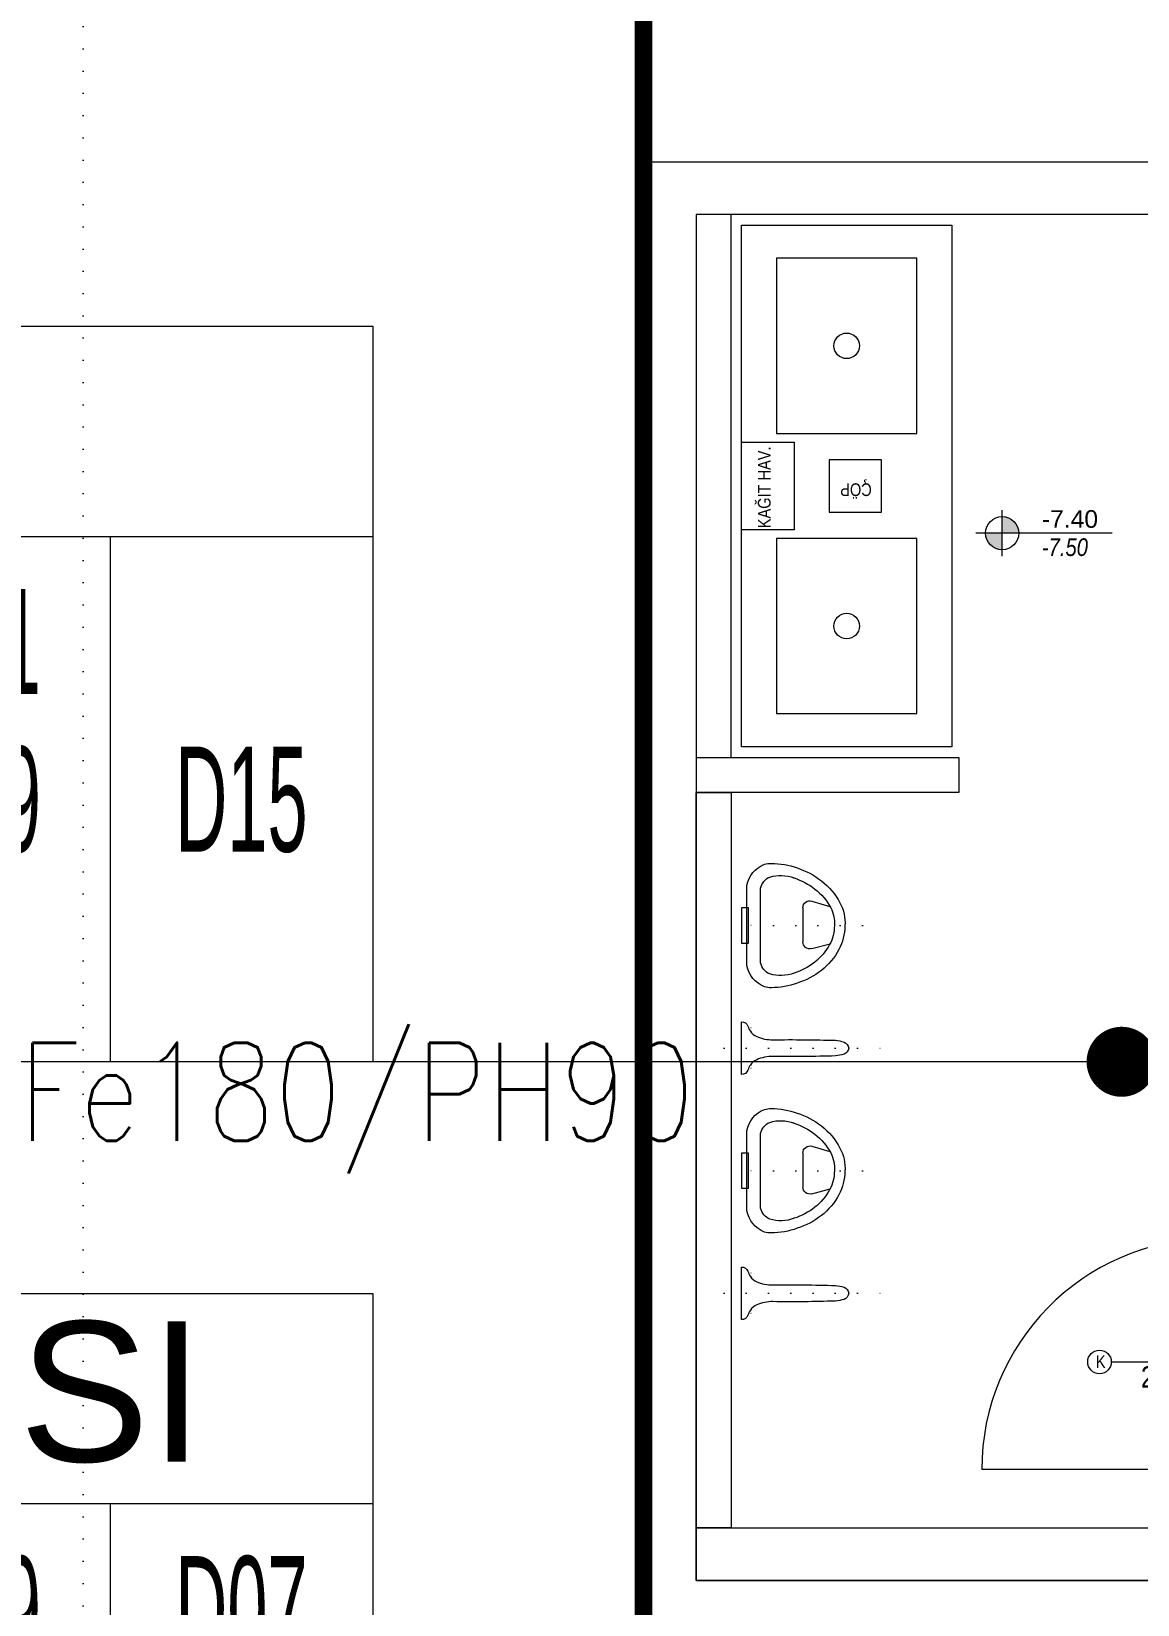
# Model space of a CAD drawing. Header units: metres. Extents: x -19121 to 152404, y -12107 to 46241.
# Drawn here: x 61885.2 to 62201.1, y 2638.1 to 3087.3 of the extents above; entities that cross this region are included whole.
import ezdxf
from ezdxf.enums import TextEntityAlignment as Align

# ---------------------------------------------------------------- set-up
doc = ezdxf.new("R2010")
doc.units = ezdxf.units.M
doc.header["$LTSCALE"] = 50
doc.header["$MEASUREMENT"] = 0
doc.linetypes.add('DOT2', pattern=[0.125, 0, -0.125])
doc.layers.get('0').update_dxf_attribs({"color": 9, "lineweight": 9})
for name, color, linetype, lineweight in [('00', 9, 'Continuous', 9), ('06D', 9, 'Continuous', 9), ('20', 9, 'DOT2', 9), ('21', 9, 'Continuous', 9), ('21_mahal200', 9, 'Continuous', 9), ('E-YAZI', 7, 'Continuous', 30), ('Kapı', 9, 'Continuous', 9), ('KARA SIVA', 9, 'Continuous', 9), ('SERAMİK', 9, 'Continuous', 9), ('TEFRİŞ', 9, 'Continuous', 9), ('YAZI', 7, 'Continuous', 9)]:
    doc.layers.add(name, color=color, linetype=linetype, lineweight=lineweight)
doc.styles.add('Arial', font='arial.ttf', dxfattribs={"height": 2.5})
doc.styles.add('E-YAZI', font='txttw.shx', dxfattribs={"height": 200})
doc.styles.add('MuuM_TEXT-ITALIC', font='ARIALNI.TTF')
doc.styles.add('MuuM_TEXT-STANDART', font='ARIALN.TTF')
doc.dimstyles.new('MuuM_DIM200', dxfattribs={"dimscale": 20, "dimtxt": 2, "dimasz": 1, "dimexe": 1, "dimexo": 1, "dimgap": 1, "dimtad": 1, "dimdec": 1, "dimrnd": 0.5, "dimdsep": 46, "dimtxsty": 'MuuM_TEXT-STANDART', "dimblk": 'ARCHTICK', "dimcen": 0, "dimdle": 0.15, "dimclrd": 256, "dimclre": 256, "dimclrt": 256, "dimadec": 0, "dimazin": 0, "dimtfac": 5, "dimtdec": 1, "dimtix": 1, "dimtmove": 2, "dimatfit": 3, "dimldrblk": 'DOT', "dimfxl": 3, "dimfxlon": 1, "dimtolj": 1, "dimlwd": -1, "dimlwe": -1, "dimarcsym": 0})

# ---------------------------------------------------------------- blocks, each defined once
blk = doc.blocks.new('_ArchTick')
at = {"color": 0, "linetype": 'ByBlock', "const_width": 0.15}
blk.add_lwpolyline([(-0.5, -0.5), (0.5, 0.5)], dxfattribs=at)
blk = doc.blocks.new('_Dot')
at = {"color": 0, "linetype": 'ByBlock', "lineweight": -2}
blk.add_line((-0.5, 0), (-1, 0), dxfattribs=at)
at = {"color": 0, "linetype": 'ByBlock', "const_width": 0.5}
blk.add_lwpolyline([(-0.25, 0, 1), (0.25, 0, 1)], format="xyb", close=True, dxfattribs=at)
blk = doc.blocks.new('0_roomno2')
blk.add_lwpolyline([(19.375, -10.5), (0, -10.5), (0, 0), (19.375, 0)], close=True)
for points in [[(0, -3), (19.375, -3)], [(8.125, -3), (8.125, -10.5)], [(11.875, -3), (11.875, -10.5)], [(15.625, -3), (15.625, -10.5)], [(0, -6.75), (8.125, -6.75)]]:
    blk.add_lwpolyline(points)
at = {"style": 'MuuM_TEXT-STANDART', "width": 0.6}
blk.add_text('H:', height=1.5, dxfattribs=at).set_placement((0.35, -8.608), align=Align.MIDDLE_LEFT)
at = {"style": 'Arial'}
blk.add_attdef('ODANO', (0, 1.17), '', height=2, dxfattribs=at)
blk.add_attdef('MEKANADI', text='', height=2, dxfattribs=at).set_placement((0.35, -3), align=Align.BOTTOM_LEFT)
at = {"style": 'MuuM_TEXT-STANDART', "width": 0.6}
for tag, p in [('YER01', (10, -4.5)), ('TAVAN01', (13.75, -4.5)), ('DUVAR01', (17.5, -4.5)), ('YER02', (10, -6.75)), ('TAVAN02', (13.75, -6.75)), ('DUVAR02', (17.5, -6.75)), ('YER03', (10, -9)), ('TAVAN03', (13.75, -9)), ('DUVAR03', (17.5, -9))]:
    blk.add_attdef(tag, text='', height=1.5, dxfattribs=at).set_placement(p, align=Align.MIDDLE_CENTER)
for tag, p in [('M2', (0.35, -4.875)), ('TEMIZTAVANYUKSEKLIGI', (1.8, -8.608))]:
    blk.add_attdef(tag, text='', height=1.5, dxfattribs=at).set_placement(p, align=Align.MIDDLE_LEFT)
blk = doc.blocks.new('San-p-uripart')
at = {"linetype": 'DOT2'}
for p, q in [((0, 5), (0, -40.5)), ((-5.77, -2.73), (-5.77, 3.35)), ((5.77, -2.73), (5.77, 3.35))]:
    blk.add_line(p, q, dxfattribs=at)
blk.add_lwpolyline([(0, 0), (-7.5, 0, 0.335863), (-6.29, -1.8, -0.061447), (-4.83, -2.51, -0.147975), (-3.31, -4.31, -0.105673), (-2.38, -8.95, 0.01101), (-2.23, -26.78, 0.044983), (-1.74, -29.26, 0.284409), (0, -30.59, 0.284409), (1.74, -29.26, 0.044983), (2.23, -26.78, 0.01101), (2.38, -8.95, -0.105673), (3.31, -4.31, -0.147975), (4.83, -2.51, -0.061447), (6.29, -1.8, 0.335863), (7.5, 0)], format="xyb", close=True)
blk = doc.blocks.new('v-k-pisuar01-p-s')
at = {"linetype": 'DOT2'}
blk.add_line((0, -33), (0, 5), dxfattribs=at)
for p, q in [((-5.07, -16), (4.66, -16)), ((-6.98, -18.56), (-5.47, -23.73)), ((6.59, -18.52), (5.19, -23.78))]:
    blk.add_line(p, q)
for points in [[(11.42, 0), (-11.42, 0, 0.252384), (-17.51, -5, 0.055826), (-17.74, -7, 0.088182), (-16.42, -14.39, 0.087476), (-12.79, -21.28, 0.105521), (-6.48, -26.6, 0.141396), (0.13, -28, 0.121036), (6.87, -26.29, 0.105521), (12.81, -21.28, 0.087476), (16.45, -14.39, 0.088182), (17.76, -7, 0.066704), (17.51, -5, 0.252384), (11.42, 0)], [(13.57, -13.47, 0.172375), (13.81, -6.52, 0.252384), (10.66, -3.93), (-10.66, -3.93, 0.252384), (-13.81, -6.52, 0.172375), (-13.57, -13.47, 0.087476), (-10.42, -19.44, 0.105521), (-5.06, -23.95, 0.144004), (0.01, -25, 0.123151), (5.45, -23.64, 0.105521), (10.44, -19.44, 0.087476), (13.59, -13.47)]]:
    blk.add_lwpolyline(points, format="xyb")
blk.add_lwpolyline([(-5, -0.5), (-5, 1.5), (5, 1.5), (5, -0.5)], close=True)
for centre, radius, start, end in [((1.16, -7.48), 15.9, 200.6506, 202.1301), ((-1.14, -7.48), 15.9, 337.8699, 339.3494), ((-5.07, -18), 2, 90, 196.3895), ((4.66, -18), 2, 345.0686, 90)]:
    blk.add_arc(centre, radius, start, end)
blk = doc.blocks.new('dsfsdfsdfsdfsdfsdf')
at = {"layer": 'Kapı'}
for p, q in [((23771.45, -2062.35), (23755.45, -2062.35)), ((23771.45, -2065.62, 0.66), (23768.45, -2065.62, 0.66)), ((23772.95, -2064.72, 0.66), (23771.45, -2064.42, 0.66)), ((23771.45, -2064.42, 0.66), (23771.45, -2065.62, 0.66)), ((23771.95, -2064.01, 0.66), (23837.87, -2064.01, 0.66)), ((23772.95, -2064.72, 0.66), (23772.95, -2129.92, 0.66)), ((23768.45, -2129.02, 0.66), (23768.45, -2066.82, 0.66)), ((23771.45, -2132.35), (23755.45, -2132.35)), ((23771.45, -2129.02, 0.66), (23768.45, -2129.02, 0.66)), ((23771.45, -2130.22, 0.66), (23771.45, -2129.02, 0.66)), ((23772.95, -2129.92, 0.66), (23771.45, -2130.22, 0.66))]:
    blk.add_line(p, q, dxfattribs=at)
at = {"layer": 'Kapı', "elevation": 0.66}
for points in [[(23753.95, -2057.62), (23755.45, -2057.32), (23755.45, -2063.32), (23753.95, -2063.02), (23753.95, -2057.62)], [(23772.95, -2057.62), (23771.45, -2057.32), (23771.45, -2063.32), (23772.95, -2063.02), (23772.95, -2057.62)], [(23753.95, -2137.02), (23755.45, -2137.32), (23755.45, -2131.32), (23753.95, -2131.62), (23753.95, -2137.02)], [(23772.95, -2137.02), (23771.45, -2137.32), (23771.45, -2131.32), (23772.95, -2131.62), (23772.95, -2137.02)]]:
    blk.add_lwpolyline(points, dxfattribs=at)
for points in [[(23771.45, -2062.32), (23755.45, -2062.32), (23755.45, -2066.82), (23768.45, -2066.82), (23768.45, -2065.42), (23771.45, -2065.42)], [(23771.45, -2132.32), (23755.45, -2132.32), (23755.45, -2127.82), (23768.45, -2127.82), (23768.45, -2129.22), (23771.45, -2129.22)]]:
    blk.add_lwpolyline(points, close=True, dxfattribs=at)
for points in [[(23767.95, -2124.22), (23764.05, -2124.22, -0.414214), (23763.45, -2123.62), (23763.45, -2115.47, -1), (23764.65, -2115.47), (23764.65, -2122.77, 0.414214), (23764.9, -2123.02), (23767.95, -2123.02)], [(23773.45, -2124.22), (23777.35, -2124.22, 0.414214), (23777.95, -2123.62), (23777.95, -2115.47, 1), (23776.75, -2115.47), (23776.75, -2122.77, -0.414214), (23776.5, -2123.02), (23773.45, -2123.02)], [(23768.45, -2121.62), (23768.2, -2121.62, 0.414214), (23767.95, -2121.87), (23767.95, -2125.37, 0.414214), (23768.2, -2125.62), (23768.45, -2125.62)], [(23772.95, -2125.62), (23773.2, -2125.62, 0.414214), (23773.45, -2125.37), (23773.45, -2121.87, 0.414214), (23773.2, -2121.62), (23772.95, -2121.62)]]:
    blk.add_lwpolyline(points, format="xyb", dxfattribs=at)
at = {"layer": 'Kapı'}
blk.add_circle((23771.95, -2064.01, 0.66), 0.5, dxfattribs=at)
blk.add_arc((23771.95, -2064.01, 0.66), 65.92, 270.8676, 0, dxfattribs=at)
blk = doc.blocks.new('fgvdfgdffffffffffffffffffffffffffffffff')
at = {"layer": 'Kapı'}
blk.add_lwpolyline([(23435.64, -2228), (23465.62, -2228)], dxfattribs=at)
blk.add_circle((23432.28, -2228), 3.36, dxfattribs=at)
at = {"layer": 'Kapı', "attachment_point": 1, "style": 'MuuM_TEXT-STANDART'}
for s, insert, char_height, width in [('70', (23445.81, -2219.68), 6.048, 88.7957), ('K', (23431.25, -2226.1), 3.63, 53.2774), ('220', (23444.12, -2229.28), 6.048, 88.7957)]:
    blk.add_mtext(s, dxfattribs=dict(at, insert=insert, char_height=char_height, width=width))
blk = doc.blocks.new('0_elevationtarget-p-bk')
h = blk.add_hatch(color=250)
h.paths.add_polyline_path([(1.88, 0, 0.414214), (0, 1.88), (0, 0)])
h.paths.add_polyline_path([(0, 0), (-1.88, 0, 0.414214), (0, -1.88)])
blk.add_line((0, -2.62), (0, 2.62))
blk.add_lwpolyline([(12.45, 0), (-3, 0)])
blk.add_circle((0, 0), 1.88)
at = {"style": 'Arial'}
blk.add_attdef('BITMISKOT', text='', height=2, dxfattribs=at).set_placement((4.5, 0), align=Align.BOTTOM_LEFT)
at = {"style": 'MuuM_TEXT-ITALIC'}
blk.add_attdef('FINISHINGFLOORLEVEL', text='', height=2, dxfattribs=at).set_placement((4.5, -0.59), align=Align.TOP_LEFT)
blk = doc.blocks.new('rrrrrrrrrrrrrrrrrrrrrrrrrrrrrrrrrrrrrrrrrrr')
at = {"layer": 'TEFRİŞ'}
blk.add_lwpolyline([(30902.52, -1571.49), (30902.52, -1621.49), (30942.52, -1621.49), (30942.52, -1571.49)], close=True, dxfattribs=at)
blk.add_circle((30922.52, -1596.49), 3.65, dxfattribs=at)
blk = doc.blocks.new('EWWWWWWWWWWEEEEEEEEEEEFDFF')
at = {"layer": 'TEFRİŞ'}
blk.add_lwpolyline([(44975.4, -1051.58), (44975.4, -902.58), (45035.4, -902.58), (45035.4, -1051.58), (44975.4, -1051.58)], dxfattribs=at)
for points in [[(44975.4, -989.58), (44975.4, -964.58), (44990.4, -964.58), (44990.4, -989.58)], [(45015.4, -984.58), (45015.4, -969.58), (45000.4, -969.58), (45000.4, -984.58)]]:
    blk.add_lwpolyline(points, close=True, dxfattribs=at)
at = {"rotation": 180}
for p in [(75927.92, -2533.57), (75927.92, -2613.57)]:
    blk.add_blockref('rrrrrrrrrrrrrrrrrrrrrrrrrrrrrrrrrrrrrrrrrrr', p, dxfattribs=at)
at = {"layer": 'YAZI', "char_height": 3.629, "width": 53.2774, "attachment_point": 3, "style": 'MuuM_TEXT-STANDART'}
for s, insert, rotation in [('KAĞIT HAV.', (44980.05, -965.81), 90), ('ÇÖP', (45003.57, -979.96), 180)]:
    blk.add_mtext(s, dxfattribs=dict(at, insert=insert, rotation=rotation))
blk = doc.blocks.new('1.bod.mimari1.elk')
at = {"layer": '00'}
for points in [[(6400, -6000), (6075, -6000), (6075, -6035), (6060, -6035), (6060, -5580), (6095, -5580)], [(6095, -5580), (6470, -5580)], [(6095, -5595), (6075, -5595), (6075, -5985), (6385, -5985)], [(6385, -5595), (6095, -5595)], [(6075, -5750), (6150, -5750), (6150, -5760), (6075, -5760)], [(6075, -5970), (6075, -5760), (6085, -5760), (6085, -5970), (6075, -5970)], [(6370, -5985), (6075, -5985), (6075, -5970), (6370, -5970), (6370, -5985)]]:
    blk.add_lwpolyline(points, dxfattribs=at)
blk.add_lwpolyline([(6085, -5595), (6075, -5595), (6075, -5750), (6085, -5750)], close=True, dxfattribs=at)
at = {"layer": '06D', "linetype": 'DOT2'}
blk.add_lwpolyline([(5900, -2652.1), (5900, -7740, 0.414214), (6200, -8040)], format="xyb", dxfattribs=at)
at = {"layer": '20', "ltscale": 2, "const_width": 5}
blk.add_lwpolyline([(6820, -6550), (6060, -6550), (6060, -4550), (6820, -4550)], close=True, dxfattribs=at)
at = {"layer": '21', "xscale": 2.52, "yscale": 2.52, "zscale": 2.52}
blk.add_blockref('0_elevationtarget-p-bk', (6162.41, -5685.97), dxfattribs=at).add_auto_attribs({'BITMISKOT': '-7.40', 'FINISHINGFLOORLEVEL': '-7.50'})
at = {"layer": '21_mahal200'}
ref = blk.add_blockref('0_roomno2', (5595.16, -5626.91), dxfattribs=dict(at, xscale=20, yscale=20, zscale=20))
ref.add_attrib('ODANO', 'B1-35', (5595.16, -5618.26), dxfattribs={"layer": '0', "height": 40, "style": 'Arial'})
ref.add_attrib('MEKANADI', 'WC', dxfattribs={"layer": '0', "height": 40, "style": 'Arial'}).set_placement((5602.16, -5686.91), align=Align.BOTTOM_LEFT)
ref.add_attrib('M2', '##### m2', dxfattribs={"layer": '0', "height": 30, "style": 'MuuM_TEXT-STANDART', "width": 0.6}).set_placement((5602.16, -5724.41), align=Align.MIDDLE_LEFT)
ref.add_attrib('TEMIZTAVANYUKSEKLIGI', '2.40 M', dxfattribs={"layer": '0', "height": 30, "style": 'MuuM_TEXT-STANDART', "width": 0.6}).set_placement((5631.16, -5799.07), align=Align.MIDDLE_LEFT)
ref.add_attrib('YER01', 'Y05', dxfattribs={"layer": '0', "height": 30, "style": 'MuuM_TEXT-STANDART', "width": 0.6}).set_placement((5795.16, -5716.91), align=Align.MIDDLE_CENTER)
ref.add_attrib('TAVAN01', 'T01', dxfattribs={"layer": '0', "height": 30, "style": 'MuuM_TEXT-STANDART', "width": 0.6}).set_placement((5870.16, -5716.91), align=Align.MIDDLE_CENTER)
ref.add_attrib('TAVAN02', 'T09', dxfattribs={"layer": '0', "height": 30, "style": 'MuuM_TEXT-STANDART', "width": 0.6}).set_placement((5870.16, -5761.91), align=Align.MIDDLE_CENTER)
ref.add_attrib('DUVAR02', 'D15', dxfattribs={"layer": '0', "height": 30, "style": 'MuuM_TEXT-STANDART', "width": 0.6}).set_placement((5945.16, -5761.91), align=Align.MIDDLE_CENTER)
ref = blk.add_blockref('0_roomno2', (5595.16, -5903.04), dxfattribs=dict(at, xscale=20, yscale=20, zscale=20))
ref.add_attrib('ODANO', 'B1-36', (5595.16, -5894.4), dxfattribs={"layer": '0', "height": 40, "style": 'Arial'})
ref.add_attrib('MEKANADI', 'ELEK.ODASI', dxfattribs={"layer": '0', "height": 40, "style": 'Arial'}).set_placement((5602.16, -5963.04), align=Align.BOTTOM_LEFT)
ref.add_attrib('M2', '#### m2', dxfattribs={"layer": '0', "height": 30, "style": 'MuuM_TEXT-STANDART', "width": 0.6}).set_placement((5602.16, -6000.54), align=Align.MIDDLE_LEFT)
ref.add_attrib('TEMIZTAVANYUKSEKLIGI', '2.90 M', dxfattribs={"layer": '0', "height": 30, "style": 'MuuM_TEXT-STANDART', "width": 0.6}).set_placement((5631.16, -6075.2), align=Align.MIDDLE_LEFT)
ref.add_attrib('YER01', 'Y02', dxfattribs={"layer": '0', "height": 30, "style": 'MuuM_TEXT-STANDART', "width": 0.6}).set_placement((5795.16, -5993.04), align=Align.MIDDLE_CENTER)
ref.add_attrib('TAVAN01', 'T09', dxfattribs={"layer": '0', "height": 30, "style": 'MuuM_TEXT-STANDART', "width": 0.6}).set_placement((5870.16, -5993.04), align=Align.MIDDLE_CENTER)
ref.add_attrib('DUVAR01', 'D07', dxfattribs={"layer": '0', "height": 30, "style": 'MuuM_TEXT-STANDART', "width": 0.6}).set_placement((5945.16, -5993.04), align=Align.MIDDLE_CENTER)
at = {"layer": 'KARA SIVA', "rotation": 180}
blk.add_blockref('dsfsdfsdfsdfsdfsdf', (29994.45, -8017.32, -0.66), dxfattribs=at)
at = {"layer": 'KARA SIVA'}
blk.add_blockref('fgvdfgdffffffffffffffffffffffffffffffff', (-17242.07, -3694.6), dxfattribs=at)
at = {"layer": 'SERAMİK'}
blk.add_blockref('EWWWWWWWWWWEEEEEEEEEEEFDFF', (-38887.4, -4695.42), dxfattribs=at)
at = {"layer": 'TEFRİŞ', "xscale": -1, "rotation": 90}
for p in [(6089.5, -5798), (6089.5, -5868.01)]:
    blk.add_blockref('v-k-pisuar01-p-s', p, dxfattribs=at)
at = {"layer": 'TEFRİŞ', "linetype": 'ByBlock', "xscale": -1, "rotation": 90}
for p in [(6088, -5833.01), (6088, -5903.01)]:
    blk.add_blockref('San-p-uripart', p, dxfattribs=at)
at = {"layer": '21_mahal200'}
blk.add_leader([(6196.52, -5836.91), (5982.66, -5836.91)], dimstyle='MuuM_DIM200', override={"dimasz": 1, "dimfxl": 10}, dxfattribs=at)

msp = doc.modelspace()

# ---------------------------------------------------------------- block references
at = {"layer": '06D'}
msp.add_blockref('1.bod.mimari1.elk', (56000, 8630), dxfattribs=at)

# ---------------------------------------------------------------- texts
at = {"layer": 'E-YAZI', "color": 3, "style": 'E-YAZI', "width": 0.8}
msp.add_text('2x1.5 LIHCH-Fe180/PH90', height=28, dxfattribs=at).set_placement((61671.4, 2770.53))

doc.saveas('drawing.dxf')
